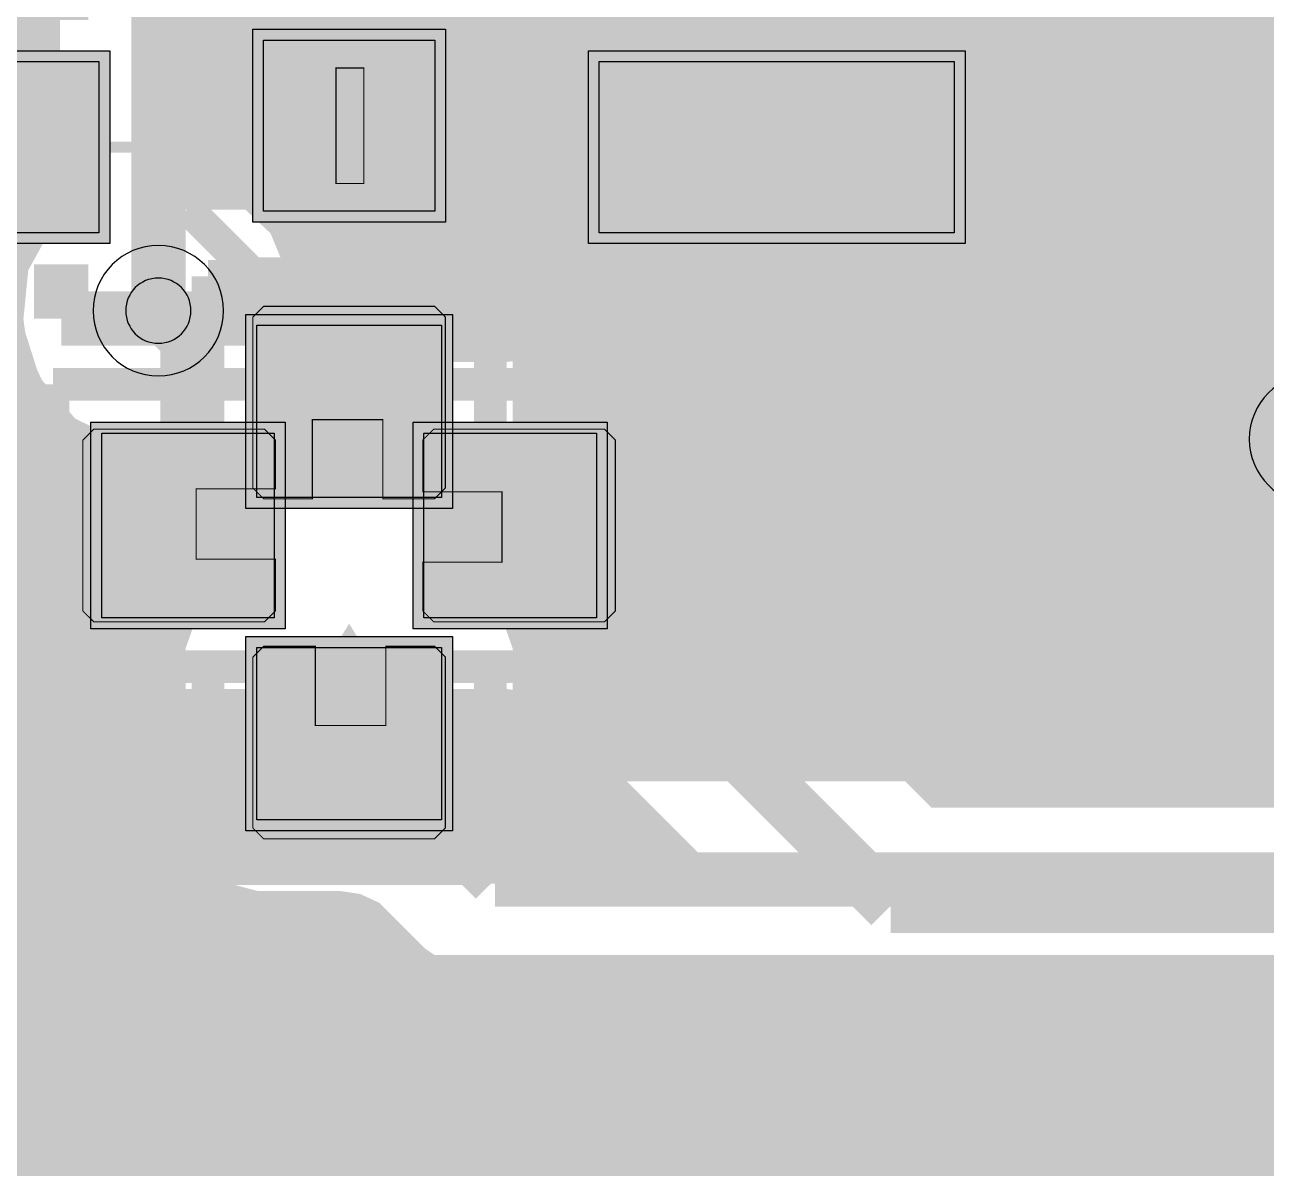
# Model space of a CAD drawing. Header units: millimetres. Extents: x -9 to 147, y 43 to 89.
# Drawn here: x 7.17 to 12.98, y 69.33 to 74.67 of the extents above; entities that cross this region are included whole.
import ezdxf

# ---------------------------------------------------------------- set-up
doc = ezdxf.new("R2010")
doc.units = ezdxf.units.MM
doc.header["$MEASUREMENT"] = 0
for name, color, linetype, true_color in [('Bottom-Layer', 7, 'Continuous', 0x0000ff), ('Bottom-Paste-Mask-Layer', 7, 'Continuous', 0x800000), ('Bottom-Silkscreen-Layer', 7, 'Continuous', 0x66cc33), ('Bottom-Solder-Mask-Layer', 7, 'Continuous', 0xaa00ff), ('Document-Layer', 7, 'Continuous', 0xffffff), ('Hole-Layer', 7, 'Continuous', 0x222222), ('Multi-Layer', 7, 'Continuous', 0xc0c0c0), ('Top-Layer', 7, 'Continuous', 0xff0000), ('Top-Paste-Mask-Layer', 7, 'Continuous', 0x808080), ('Top-Silkscreen-Layer', 7, 'Continuous', 0xffcc00), ('Top-Solder-Mask-Layer', 7, 'Continuous', 0x800080)]:
    doc.layers.add(name, color=color, linetype=linetype, true_color=true_color)

msp = doc.modelspace()

# ---------------------------------------------------------------- hatches: boundary and pattern name
at = {"layer": 'Bottom-Layer'}
for points in [[(-3.2209, 74.8495), (-3.2209, 75.1509), (-3.1816, 75.1443), (-3.1419, 75.1421), (-1.4819, 75.1421), (-1.3029, 75.1901), (-1.1718, 75.3212), (-1.1238, 75.5002), (-1.1238, 76.3002), (-1.1718, 76.4793), (-1.3029, 76.6104), (-1.4819, 76.6584), (-3.0742, 76.6584), (-2.8527, 76.8306), (-2.579, 76.8919), (5.1587, 76.8919), (5.0844, 76.8175), (4.8926, 76.7229), (4.6814, 76.6904), (4.5532, 76.6904), (4.3282, 76.6109), (4.2031, 76.4076), (4.078, 76.6109), (3.853, 76.6904), (3.0465, 76.6904), (2.892, 76.6553), (2.7677, 76.5571), (2.6528, 76.6321), (2.5181, 76.6584), (0.8581, 76.6584), (0.679, 76.6104), (0.5479, 76.4793), (0.4999, 76.3002), (0.4999, 75.5002), (0.5479, 75.3212), (0.679, 75.1901), (0.8581, 75.1421), (2.5181, 75.1421), (2.6528, 75.1684), (2.7677, 75.2434), (2.892, 75.1451), (3.0465, 75.1101), (3.853, 75.1101), (4.078, 75.1896), (4.2031, 75.3929), (4.3282, 75.1896), (4.5532, 75.1101), (5.3597, 75.1101), (5.505, 75.1409), (5.6253, 75.228), (5.734, 75.1643), (5.8581, 75.1421), (7.5181, 75.1421), (7.6972, 75.1901), (7.8283, 75.3212), (7.8762, 75.5002), (7.8762, 76.147), (9.5, 76.147), (9.5, 75.5002), (9.5479, 75.3212), (9.679, 75.1901), (9.8581, 75.1421), (11.5181, 75.1421), (11.6528, 75.1684), (11.7677, 75.2434), (11.892, 75.1451), (12.0465, 75.1101), (12.853, 75.1101), (13.078, 75.1896), (13.2031, 75.3929), (13.3282, 75.1896), (13.5532, 75.1101), (14.3597, 75.1101), (14.505, 75.1409), (14.6254, 75.228), (14.7341, 75.1643), (14.8581, 75.1421), (16.5181, 75.1421), (16.6972, 75.1901), (16.8283, 75.3212), (16.8763, 75.5002), (16.8763, 76.147), (18.5, 76.147), (18.5, 75.5002), (18.548, 75.3212), (18.679, 75.1901), (18.8581, 75.1421), (20.5181, 75.1421), (20.6528, 75.1684), (20.7677, 75.2434), (20.892, 75.1451), (21.0465, 75.1101), (21.853, 75.1101), (22.078, 75.1896), (22.2031, 75.3929), (22.3282, 75.1896), (22.5533, 75.1101), (23.3597, 75.1101), (23.5051, 75.1409), (23.6254, 75.228), (23.7341, 75.1643), (23.8581, 75.1421), (25.5181, 75.1421), (25.6972, 75.1901), (25.8283, 75.3212), (25.8763, 75.5002), (25.8763, 76.147), (27.5, 76.147), (27.5, 75.5002), (27.548, 75.3212), (27.6791, 75.1901), (27.8581, 75.1421), (29.5181, 75.1421), (29.6528, 75.1684), (29.7678, 75.2434), (29.892, 75.1451), (30.0465, 75.1101), (30.853, 75.1101), (31.0781, 75.1896), (31.2032, 75.3929), (31.3282, 75.1896), (31.5533, 75.1101), (32.3598, 75.1101), (32.5051, 75.1409), (32.6254, 75.228), (32.7341, 75.1643), (32.8582, 75.1421), (34.5181, 75.1421), (34.6972, 75.1901), (34.8283, 75.3212), (34.8763, 75.5002), (34.8763, 76.147), (36.5, 76.147), (36.5, 75.5002), (36.548, 75.3212), (36.6791, 75.1901), (36.8582, 75.1421), (38.5181, 75.1421), (38.6529, 75.1684), (38.7678, 75.2434), (38.892, 75.1451), (39.0466, 75.1101), (39.853, 75.1101), (40.0781, 75.1896), (40.2032, 75.3929), (40.3283, 75.1896), (40.5533, 75.1101), (41.3598, 75.1101), (41.5051, 75.1409), (41.6254, 75.228), (41.7341, 75.1643), (41.8582, 75.1421), (43.5182, 75.1421), (43.6972, 75.1901), (43.8283, 75.3212), (43.8763, 75.5002), (43.8763, 76.147), (45.5, 76.147), (45.5, 75.5002), (45.548, 75.3212), (45.6791, 75.1901), (45.8582, 75.1421), (47.5182, 75.1421), (47.6529, 75.1684), (47.7678, 75.2434), (47.8921, 75.1451), (48.0466, 75.1101), (48.8531, 75.1101), (49.0781, 75.1896), (49.2032, 75.3929), (49.3283, 75.1896), (49.5533, 75.1101), (50.3598, 75.1101), (50.5051, 75.1409), (50.6254, 75.228), (50.7341, 75.1643), (50.8582, 75.1421), (52.5182, 75.1421), (52.6973, 75.1901), (52.8283, 75.3212), (52.8763, 75.5002), (52.8763, 76.147), (54.5001, 76.147), (54.5001, 75.5002), (54.548, 75.3212), (54.6791, 75.1901), (54.8582, 75.1421), (56.5182, 75.1421), (56.6529, 75.1684), (56.7678, 75.2434), (56.8921, 75.1451), (57.0466, 75.1101), (57.8531, 75.1101), (58.0781, 75.1896), (58.2032, 75.3929), (58.3283, 75.1896), (58.5533, 75.1101), (59.3598, 75.1101), (59.5051, 75.1409), (59.6255, 75.228), (59.7342, 75.1643), (59.8582, 75.1421), (61.5182, 75.1421), (61.6973, 75.1901), (61.8284, 75.3212), (61.8763, 75.5002), (61.8763, 76.147), (63.5001, 76.147), (63.5001, 75.5002), (63.5481, 75.3212), (63.6791, 75.1901), (63.8582, 75.1421), (65.5182, 75.1421), (65.6529, 75.1684), (65.7678, 75.2434), (65.8921, 75.1451), (66.0466, 75.1101), (66.8531, 75.1101), (67.0781, 75.1896), (67.2032, 75.3929), (67.3283, 75.1896), (67.5534, 75.1101), (68.3598, 75.1101), (68.5052, 75.1409), (68.6255, 75.228), (68.7342, 75.1643), (68.8582, 75.1421), (70.5182, 75.1421), (70.6973, 75.1901), (70.8284, 75.3212), (70.8764, 75.5002), (70.8764, 76.147), (72.5001, 76.147), (72.5001, 75.5002), (72.5481, 75.3212), (72.6792, 75.1901), (72.8582, 75.1421), (74.5182, 75.1421), (74.6529, 75.1684), (74.7678, 75.2434), (74.8921, 75.1451), (75.0466, 75.1101), (75.8531, 75.1101), (76.0782, 75.1896), (76.2032, 75.3929), (76.2282, 75.3181), (76.269, 75.2506), (76.3652, 75.0701), (76.3985, 74.8682), (76.3985, 70.2236), (76.2972, 69.8877), (76.3814, 69.5473), (76.6275, 69.2973), (76.9667, 69.2079), (77.304, 69.304), (77.5452, 69.5588), (77.6226, 69.9009), (77.5147, 70.2346), (77.5147, 73.5988), (77.6438, 73.4133), (77.8582, 73.342), (79.1361, 73.342), (79.1625, 73.1505), (79.243, 72.9748), (79.1913, 72.8744), (79.1735, 72.7628), (79.1735, 71.8988), (79.2215, 71.7197), (79.3526, 71.5886), (79.5316, 71.5406), (79.9144, 71.5406), (74.8128, 66.4391), (72.3782, 66.4391), (72.8368, 66.8977), (72.942, 67.0551), (72.9789, 67.2407), (72.9789, 71.5178), (72.9823, 71.5459), (72.9923, 71.5724), (73.1457, 71.7046), (73.203, 71.8988), (73.203, 72.285), (73.216, 72.3749), (73.2542, 72.4573), (74.0313, 73.2344), (74.0756, 73.2853), (74.1124, 73.342), (74.5182, 73.342), (74.6973, 73.39), (74.8284, 73.5211), (74.8764, 73.7001), (74.8764, 74.5001), (74.8284, 74.6792), (74.6973, 74.8103), (74.5182, 74.8583), (72.8582, 74.8583), (72.6792, 74.8103), (72.5481, 74.6792), (72.5001, 74.5001), (72.5001, 73.7001), (72.5775, 73.4778), (72.7762, 73.3515), (72.5968, 73.1721), (72.5144, 73.134), (72.4246, 73.1209), (72.0384, 73.1209), (71.8133, 73.0414), (71.6882, 72.8381), (71.5958, 73.0114), (71.426, 73.11), (71.4396, 73.1756), (71.4484, 73.454), (71.3422, 73.7115), (71.1396, 73.9026), (70.8764, 73.9937), (70.8764, 74.5001), (70.8284, 74.6792), (70.6973, 74.8103), (70.5182, 74.8583), (68.8582, 74.8583), (68.6792, 74.8103), (68.5481, 74.6792), (68.5001, 74.5001), (68.5001, 73.7001), (68.5481, 73.5211), (68.6792, 73.39), (68.8582, 73.342), (70.1329, 73.342), (70.1595, 73.1491), (70.2411, 72.9722), (70.1908, 72.8728), (70.1735, 72.7628), (70.1735, 71.8988), (70.2215, 71.7197), (70.3526, 71.5886), (70.5316, 71.5406), (71.3381, 71.5406), (71.5631, 71.6202), (71.6882, 71.8234), (71.801, 71.6306), (72.0061, 71.5421), (72.008, 71.53), (72.0087, 71.5178), (72.0087, 67.4417), (71.362, 66.7951), (70.9201, 66.7951), (70.9378, 66.8731), (70.9437, 66.9529), (70.9437, 68.3309), (70.9411, 68.3841), (70.9332, 68.4368), (71.0535, 68.7071), (71.0443, 69.0028), (70.9074, 69.2651), (70.67, 69.4417), (70.3794, 69.4975), (70.0935, 69.4213), (69.8558, 69.5641), (69.5805, 69.5972), (69.3157, 69.5148), (69.1078, 69.3313), (67.5621, 70.8771), (67.4047, 70.9823), (67.219, 71.0192), (62.6412, 71.0192), (63.0101, 71.3882), (63.0897, 71.4655), (63.1715, 71.5406), (63.8448, 71.5406), (64.0239, 71.5886), (64.155, 71.7197), (64.203, 71.8988), (64.203, 72.285), (64.216, 72.3749), (64.2542, 72.4573), (65.0313, 73.2344), (65.0756, 73.2853), (65.1124, 73.342), (65.5182, 73.342), (65.6973, 73.39), (65.8284, 73.5211), (65.8763, 73.7001), (65.8763, 74.5001), (65.8284, 74.6792), (65.6973, 74.8103), (65.5182, 74.8583), (63.8582, 74.8583), (63.6791, 74.8103), (63.5481, 74.6792), (63.5001, 74.5001), (63.5001, 73.7001), (63.5775, 73.4778), (63.7762, 73.3515), (63.5968, 73.1721), (63.5144, 73.134), (63.4246, 73.1209), (63.0383, 73.1209), (62.8133, 73.0414), (62.6882, 72.8381), (62.5959, 73.0113), (62.4262, 73.1099), (62.44, 73.1762), (62.4488, 73.4547), (62.3425, 73.7123), (62.1397, 73.9034), (61.8763, 73.9943), (61.8763, 74.5001), (61.8284, 74.6792), (61.6973, 74.8103), (61.5182, 74.8583), (59.8582, 74.8583), (59.6791, 74.8103), (59.5481, 74.6792), (59.5001, 74.5001), (59.5001, 73.7001), (59.5481, 73.5211), (59.6791, 73.39), (59.8582, 73.342), (61.1333, 73.342), (61.1601, 73.1494), (61.2416, 72.9729), (61.1909, 72.8732), (61.1735, 72.7628), (61.1735, 71.8988), (61.2214, 71.7197), (61.3525, 71.5886), (61.5316, 71.5406), (61.7904, 71.5406), (61.626, 71.3762), (57.2739, 71.3762), (57.0882, 71.3393), (56.9308, 71.2341), (55.9491, 70.2524), (55.9421, 70.2528), (55.9229, 70.2534), (55.9038, 70.253), (55.8526, 70.2504), (55.8161, 70.2468), (55.7802, 70.2394), (55.7238, 70.2247), (55.6941, 70.2156), (55.6654, 70.204), (55.6346, 70.19), (55.6167, 70.1812), (55.5993, 70.1715), (55.386, 69.9823), (55.2748, 69.7198), (55.2211, 69.8857), (55.1249, 70.0312), (55.1249, 71.5178), (55.1374, 71.6404), (55.1741, 71.758), (55.1957, 71.8269), (55.2029, 71.8988), (55.2029, 72.285), (55.216, 72.3749), (55.2541, 72.4573), (56.0312, 73.2344), (56.0756, 73.2853), (56.1124, 73.342), (56.5182, 73.342), (56.6973, 73.39), (56.8283, 73.5211), (56.8763, 73.7001), (56.8763, 74.5001), (56.8283, 74.6792), (56.6973, 74.8103), (56.5182, 74.8583), (54.8582, 74.8583), (54.6791, 74.8103), (54.548, 74.6792), (54.5001, 74.5001), (54.5001, 73.7001), (54.5775, 73.4778), (54.7762, 73.3515), (54.5968, 73.1721), (54.5144, 73.134), (54.4245, 73.1209), (54.0383, 73.1209), (53.8133, 73.0414), (53.6882, 72.8381), (53.5958, 73.0114), (53.4259, 73.11), (53.4395, 73.1756), (53.4484, 73.454), (53.3421, 73.7115), (53.1395, 73.9026), (52.8763, 73.9937), (52.8763, 74.5001), (52.8283, 74.6792), (52.6973, 74.8103), (52.5182, 74.8583), (50.8582, 74.8583), (50.6791, 74.8103), (50.548, 74.6792), (50.5001, 74.5001), (50.5001, 73.7001), (50.548, 73.5211), (50.6791, 73.39), (50.8582, 73.342), (52.1328, 73.342), (52.1595, 73.1491), (52.2411, 72.9722), (52.1908, 72.8728), (52.1734, 72.7628), (52.1734, 71.8988), (52.2214, 71.7197), (52.3525, 71.5886), (52.5316, 71.5406), (53.3381, 71.5406), (53.5631, 71.6202), (53.6882, 71.8234), (53.8133, 71.6202), (54.0383, 71.5406), (54.1524, 71.5406), (54.1541, 71.5293), (54.1547, 71.5178), (54.1547, 70.0312), (54.0585, 69.8857), (54.0048, 69.7198), (53.9006, 69.9725), (53.7012, 70.1594), (53.4423, 70.247), (53.3595, 70.2584), (53.2912, 70.2751), (53.2762, 70.2806), (53.2634, 70.2868), (53.2582, 70.2901), (53.248, 70.2989), (50.8731, 72.6738), (50.7157, 72.779), (50.5301, 72.8159), (46.6128, 72.8159), (47.0312, 73.2344), (47.0755, 73.2853), (47.1124, 73.342), (47.5182, 73.342), (47.6972, 73.39), (47.8283, 73.5211), (47.8763, 73.7001), (47.8763, 74.5001), (47.8283, 74.6792), (47.6972, 74.8103), (47.5182, 74.8583), (45.8582, 74.8583), (45.6791, 74.8103), (45.548, 74.6792), (45.5, 74.5001), (45.5, 73.7001), (45.5774, 73.4778), (45.7762, 73.3515), (45.5968, 73.1721), (45.5144, 73.134), (45.4245, 73.1209), (45.0383, 73.1209), (44.8133, 73.0414), (44.6882, 72.8381), (44.5969, 73.0103), (44.4289, 73.1092), (44.4428, 73.1761), (44.4515, 73.4553), (44.3444, 73.7133), (44.1407, 73.9044), (43.8763, 73.9946), (43.8763, 74.5001), (43.8283, 74.6792), (43.6972, 74.8103), (43.5182, 74.8583), (41.8582, 74.8583), (41.6791, 74.8103), (41.548, 74.6792), (41.5, 74.5001), (41.5, 73.7001), (41.548, 73.5211), (41.6791, 73.39), (41.8582, 73.342), (43.136, 73.342), (43.1625, 73.1505), (43.243, 72.9748), (43.1913, 72.8744), (43.1734, 72.7628), (43.1734, 72.1049), (37.3025, 72.1049), (37.2541, 72.1533), (37.2233, 72.2139), (37.2062, 72.2798), (37.2233, 72.3456), (37.2541, 72.4063), (38.0312, 73.1834), (38.0919, 73.2574), (38.1369, 73.342), (38.5181, 73.342), (38.6972, 73.39), (38.8283, 73.5211), (38.8763, 73.7001), (38.8763, 74.5001), (38.8283, 74.6792), (38.6972, 74.8103), (38.5181, 74.8583), (36.8582, 74.8583), (36.6791, 74.8103), (36.548, 74.6792), (36.5, 74.5001), (36.5, 73.7001), (36.5917, 73.4609), (36.8197, 73.3441), (36.6478, 73.1721), (36.5654, 73.134), (36.4755, 73.1209), (36.0383, 73.1209), (35.8132, 73.0414), (35.6882, 72.8381), (35.5959, 73.0113), (35.4262, 73.1099), (35.4399, 73.1762), (35.4488, 73.4547), (35.3424, 73.7123), (35.1397, 73.9034), (34.8763, 73.9943), (34.8763, 74.5001), (34.8283, 74.6792), (34.6972, 74.8103), (34.5181, 74.8583), (32.8582, 74.8583), (32.6791, 74.8103), (32.548, 74.6792), (32.5, 74.5001), (32.5, 73.7001), (32.548, 73.5211), (32.6791, 73.39), (32.8582, 73.342), (34.1332, 73.342), (34.16, 73.1494), (34.2415, 72.9729), (34.1909, 72.8732), (34.1734, 72.7628), (34.1734, 71.8988), (34.1817, 71.8221), (34.2063, 71.7489), (28.7095, 71.7489), (28.2541, 72.2043), (28.2233, 72.2649), (28.2062, 72.3308), (28.2233, 72.3966), (28.2541, 72.4573), (29.0312, 73.2344), (29.0755, 73.2853), (29.1123, 73.342), (29.5181, 73.342), (29.6972, 73.39), (29.8283, 73.5211), (29.8763, 73.7001), (29.8763, 74.5001), (29.8283, 74.6792), (29.6972, 74.8103), (29.5181, 74.8583), (27.8581, 74.8583), (27.6791, 74.8103), (27.548, 74.6792), (27.5, 74.5001), (27.5, 73.7001), (27.5774, 73.4778), (27.7761, 73.3515), (27.5968, 73.1721), (27.5143, 73.134), (27.4245, 73.1209), (27.0383, 73.1209), (26.8132, 73.0414), (26.6881, 72.8381), (26.5958, 73.0114), (26.4259, 73.11), (26.4395, 73.1756), (26.4483, 73.454), (26.3421, 73.7115), (26.1395, 73.9026), (25.8763, 73.9937), (25.8763, 74.5001), (25.8283, 74.6792), (25.6972, 74.8103), (25.5181, 74.8583), (23.8581, 74.8583), (23.6791, 74.8103), (23.548, 74.6792), (23.5, 74.5001), (23.5, 73.7001), (23.548, 73.5211), (23.6791, 73.39), (23.8581, 73.342), (25.1328, 73.342), (25.1594, 73.1491), (25.241, 72.9722), (25.1907, 72.8728), (25.1734, 72.7628), (25.1734, 72.3765), (25.1603, 72.2867), (25.1222, 72.2043), (25.0957, 72.1778), (25.0786, 72.172), (25.0374, 72.1615), (24.7444, 72.0043), (24.5645, 71.7247), (24.543, 71.3929), (20.0654, 71.3929), (19.2541, 72.2043), (19.2233, 72.2649), (19.2062, 72.3308), (19.2233, 72.3966), (19.2541, 72.4573), (20.0312, 73.2344), (20.0755, 73.2853), (20.1123, 73.342), (20.5181, 73.342), (20.6972, 73.39), (20.8283, 73.5211), (20.8763, 73.7001), (20.8763, 74.5001), (20.8283, 74.6792), (20.6972, 74.8103), (20.5181, 74.8583), (18.8581, 74.8583), (18.679, 74.8103), (18.548, 74.6792), (18.5, 74.5001), (18.5, 73.7001), (18.5774, 73.4778), (18.7761, 73.3515), (18.5967, 73.1721), (18.5143, 73.134), (18.4245, 73.1209), (18.0382, 73.1209), (17.8132, 73.0414), (17.6881, 72.8381), (17.5958, 73.0113), (17.4262, 73.1099), (17.4399, 73.1762), (17.4487, 73.4547), (17.3424, 73.7123), (17.1396, 73.9034), (16.8763, 73.9943), (16.8763, 74.5001), (16.8283, 74.6792), (16.6972, 74.8103), (16.5181, 74.8583), (14.8581, 74.8583), (14.679, 74.8103), (14.548, 74.6792), (14.5, 74.5001), (14.5, 73.7001), (14.548, 73.5211), (14.679, 73.39), (14.8581, 73.342), (16.1332, 73.342), (16.16, 73.1494), (16.2415, 72.9729), (16.1908, 72.8732), (16.1734, 72.7628), (16.1734, 71.8988), (16.2214, 71.7197), (16.3524, 71.5886), (16.5315, 71.5406), (17.338, 71.5406), (17.563, 71.6202), (17.6881, 71.8234), (17.8132, 71.6202), (18.0382, 71.5406), (18.4245, 71.5406), (18.5143, 71.5276), (18.5967, 71.4894), (19.0493, 71.0369), (11.4214, 71.0369), (10.254, 72.2043), (10.2233, 72.2649), (10.2062, 72.3308), (10.2233, 72.3966), (10.254, 72.4573), (11.0311, 73.2344), (11.0755, 73.2853), (11.1123, 73.342), (11.5181, 73.342), (11.6972, 73.39), (11.8283, 73.5211), (11.8762, 73.7001), (11.8762, 74.5001), (11.8283, 74.6792), (11.6972, 74.8103), (11.5181, 74.8583), (9.8581, 74.8583), (9.679, 74.8103), (9.5479, 74.6792), (9.5, 74.5001), (9.5, 73.7001), (9.5774, 73.4778), (9.7761, 73.3515), (9.5967, 73.1721), (9.5143, 73.134), (9.4245, 73.1209), (9.0382, 73.1209), (8.8132, 73.0414), (8.6881, 72.8381), (8.5957, 73.0114), (8.4258, 73.11), (8.4394, 73.1756), (8.4483, 73.454), (8.3421, 73.7115), (8.1395, 73.9026), (7.8762, 73.9937), (7.8762, 74.5001), (7.8283, 74.6792), (7.6972, 74.8103), (7.5181, 74.8583), (5.8581, 74.8583), (5.679, 74.8103), (5.5479, 74.6792), (5.5, 74.5001), (5.5, 73.7001), (5.5479, 73.5211), (5.679, 73.39), (5.8581, 73.342), (7.1327, 73.342), (7.1594, 73.1491), (7.241, 72.9722), (7.1907, 72.8728), (7.1734, 72.7628), (7.1734, 71.8988), (7.2213, 71.7197), (7.3524, 71.5886), (7.5315, 71.5406), (8.338, 71.5406), (8.563, 71.6202), (8.6881, 71.8234), (8.8132, 71.6202), (9.0382, 71.5406), (9.4245, 71.5406), (9.5143, 71.5276), (9.5967, 71.4894), (10.4052, 70.6809), (2.6966, 70.6809), (1.254, 72.1235), (1.2232, 72.1842), (1.2062, 72.25), (1.2232, 72.3158), (1.254, 72.3765), (2.0311, 73.1536), (2.1004, 73.241), (2.1479, 73.342), (2.5181, 73.342), (2.6971, 73.39), (2.8282, 73.5211), (2.8762, 73.7001), (2.8762, 74.5001), (2.8282, 74.6792), (2.6971, 74.8103), (2.5181, 74.8583), (0.8581, 74.8583), (0.679, 74.8103), (0.5479, 74.6792), (0.4999, 74.5001), (0.4999, 73.7001), (0.5462, 73.5241), (0.6729, 73.3936), (0.8475, 73.3422), (0.5967, 73.0913), (0.5143, 73.0532), (0.4244, 73.0401), (0.0382, 73.0401), (-0.1868, 72.9606), (-0.3119, 72.7573), (-0.4047, 72.9311), (-0.5753, 73.0295), (-0.5777, 73.0392), (-0.5793, 73.0491), (-0.5786, 73.0621), (-0.5748, 73.0918), (-0.5573, 73.1761), (-0.5486, 73.4553), (-0.6556, 73.7133), (-0.8594, 73.9044), (-1.1238, 73.9946), (-1.1238, 74.5001), (-1.1718, 74.6792), (-1.3029, 74.8103), (-1.4819, 74.8583), (-3.1419, 74.8583), (-3.1816, 74.8561)], [(5.8581, 74.5001), (7.5181, 74.5001), (7.5181, 73.7001), (5.8581, 73.7001)], [(9.8581, 74.5001), (11.5181, 74.5001), (11.5181, 73.7001), (9.8581, 73.7001)], [(-3.2209, 58.25), (-3.2209, 73.3508), (-3.1816, 73.3442), (-3.1419, 73.342), (-1.864, 73.342), (-1.8296, 73.1249), (-1.726, 72.9309), (-1.8006, 72.8163), (-1.8267, 72.682), (-1.8267, 71.818), (-1.7787, 71.6389), (-1.6476, 71.5078), (-1.4685, 71.4599), (-0.662, 71.4599), (-0.437, 71.5394), (-0.3119, 71.7427), (-0.1868, 71.5394), (0.0382, 71.4599), (0.4244, 71.4599), (0.5143, 71.4468), (0.5967, 71.4087), (2.1526, 69.8527), (2.31, 69.7476), (2.4957, 69.7106), (45.1132, 69.7106), (45.1068, 69.6585), (45.1046, 69.6059), (45.1046, 67.7919), (45.1986, 67.4571), (45.4524, 67.2193), (45.4699, 67.21), (45.4879, 67.2017), (45.5192, 67.1883), (45.5478, 67.1774), (45.5772, 67.1691), (45.6344, 67.1554), (45.6697, 67.1488), (45.7054, 67.1458), (45.7571, 67.144), (45.7755, 67.1438), (45.7939, 67.1446), (45.7987, 67.1449), (46.6207, 66.3229), (46.7781, 66.2177), (46.9638, 66.1808), (52.4895, 66.1808), (47.0739, 60.7652), (47.0703, 60.7655), (47.0524, 60.7664), (47.0344, 60.7663), (46.9824, 60.765), (46.9471, 60.7623), (46.9123, 60.7561), (46.8546, 60.743), (46.8253, 60.735), (46.7969, 60.7246), (46.7653, 60.7115), (46.7473, 60.7034), (46.7298, 60.6944), (46.5029, 60.5037), (46.3848, 60.2319), (46.3311, 60.3978), (46.2349, 60.5432), (46.2349, 63.5449), (46.198, 63.7305), (46.0928, 63.8879), (43.8891, 66.0916), (43.7317, 66.1968), (43.546, 66.2337), (30.5037, 66.2337), (30.4796, 66.2529), (30.2164, 66.3903), (29.9196, 66.399), (29.6488, 66.2773), (29.6191, 66.2559), (29.6142, 66.2531), (28.5001, 66.2531), (28.4761, 66.2723), (28.2103, 66.4103), (27.9109, 66.4173), (27.639, 66.2919), (27.4499, 66.0597), (27.3823, 65.768), (27.4499, 65.4763), (27.639, 65.244), (27.9109, 65.1186), (28.2103, 65.1257), (28.4761, 65.2637), (28.5001, 65.2828), (29.5753, 65.2828), (29.5901, 65.2699), (29.8696, 65.1102), (30.1914, 65.1009), (30.4796, 65.2443), (30.5037, 65.2635), (43.3451, 65.2635), (45.2646, 63.3439), (45.2646, 60.5432), (45.146, 60.3452), (45.1046, 60.118), (45.1046, 58.304), (45.1061, 58.2609), (45.1104, 58.218), (34.5755, 58.218), (30.449, 62.3445), (30.4455, 62.3751), (30.3552, 62.6606), (30.1485, 62.8772), (29.8675, 62.9808), (29.5696, 62.9503), (29.3155, 62.7918), (29.1571, 62.5378), (29.1265, 62.2399), (29.2301, 61.9589), (29.4468, 61.7522), (29.7323, 61.6618), (29.7629, 61.6584), (33.8131, 57.6081), (-2.579, 57.6081), (-2.8999, 57.6941), (-3.1349, 57.9291)], [(8.338, 72.7628), (8.338, 71.8988), (7.5315, 71.8988), (7.5315, 72.7628)], [(9.8447, 72.7628), (9.8447, 71.8988), (9.0382, 71.8988), (9.0382, 72.7628)]]:
    msp.add_hatch(color=256, dxfattribs=at).paths.add_polyline_path(points)
at = {"layer": 'Bottom-Paste-Mask-Layer'}
for points in [[(5.8581, 74.5001), (7.5181, 74.5001), (7.5181, 73.7001), (5.8581, 73.7001)], [(9.8581, 74.5001), (11.5181, 74.5001), (11.5181, 73.7001), (9.8581, 73.7001)], [(7.4931, 72.7808), (8.2931, 72.7808), (8.3431, 72.7307), (8.3431, 72.5028), (7.9731, 72.5028), (7.9731, 72.1728), (8.3431, 72.1728), (8.3431, 71.9307), (8.2931, 71.8808), (7.4931, 71.8808), (7.4431, 71.9307), (7.4431, 72.7307)], [(7.4931, 72.7808), (8.2931, 72.7808), (8.3431, 72.7307), (8.3431, 72.5028), (7.9731, 72.5028), (7.9731, 72.1728), (8.3431, 72.1728), (8.3431, 71.9307), (8.2931, 71.8808), (7.4931, 71.8808), (7.4431, 71.9307), (7.4431, 72.7307)], [(9.8831, 71.8808), (9.0831, 71.8808), (9.0331, 71.9308), (9.0331, 72.1588), (9.4031, 72.1588), (9.4031, 72.4888), (9.0331, 72.4888), (9.0331, 72.7308), (9.0831, 72.7808), (9.8831, 72.7808), (9.9331, 72.7308), (9.9331, 71.9308)], [(9.8831, 71.8808), (9.0831, 71.8808), (9.0331, 71.9308), (9.0331, 72.1588), (9.4031, 72.1588), (9.4031, 72.4888), (9.0331, 72.4888), (9.0331, 72.7308), (9.0831, 72.7808), (9.8831, 72.7808), (9.9331, 72.7308), (9.9331, 71.9308)]]:
    msp.add_hatch(color=256, dxfattribs=at).paths.add_polyline_path(points)
at = {"layer": 'Bottom-Solder-Mask-Layer'}
for points in [[(5.8073, 74.5509), (7.5689, 74.5509), (7.5689, 73.6493), (5.8073, 73.6493)], [(9.8073, 74.5509), (11.5689, 74.5509), (11.5689, 73.6493), (9.8073, 73.6493)], [(8.3888, 72.8136), (8.3888, 71.848), (7.4807, 71.848), (7.4807, 72.8136)], [(9.8955, 72.8136), (9.8955, 71.848), (8.9874, 71.848), (8.9874, 72.8136)]]:
    msp.add_hatch(color=256, dxfattribs=at).paths.add_polyline_path(points)
at = {"layer": 'Document-Layer'}
msp.add_hatch(color=256, dxfattribs=at).paths.add_polyline_path([(8.6266, 73.9302), (8.6266, 74.4702), (8.7566, 74.4702), (8.7566, 73.9302)])
msp.add_hatch(color=256, dxfattribs=at).paths.add_polyline_path([(8.6266, 73.9302), (8.6266, 74.4702), (8.7566, 74.4702), (8.7566, 73.9302)])
at = {"layer": 'Top-Layer'}
for points in [[(0.5294, 71.2023), (0.4913, 71.2847), (0.4782, 71.3745), (0.4782, 71.7608), (0.3987, 71.9858), (0.1954, 72.1109), (0.3987, 72.236), (0.4782, 72.461), (0.4782, 73.2675), (0.4425, 73.4235), (0.3423, 73.5483), (0.4193, 73.6642), (0.4463, 73.8007), (0.4463, 74.6007), (0.3984, 74.7798), (0.2673, 74.9109), (0.0882, 74.9588), (-0.4667, 74.9588), (-0.4353, 74.9903), (-0.3529, 75.0284), (-0.263, 75.0415), (0.088, 75.0415), (0.307, 75.1163), (0.4345, 75.3094), (0.4516, 75.3132), (0.469, 75.3145), (7.2164, 75.3145), (7.2868, 75.118), (7.3107, 74.9106), (7.3107, 73.7901), (7.2915, 73.766), (7.1626, 73.5322), (7.1363, 73.2666), (7.2169, 73.0121), (7.3913, 72.81), (7.6313, 72.693), (7.898, 72.6802), (7.898, 72.461), (7.9775, 72.236), (8.1808, 72.1109), (7.9775, 71.9858), (7.898, 71.7608), (7.898, 70.9543), (7.9459, 70.7752), (8.077, 70.6441), (8.2561, 70.5962), (8.6423, 70.5962), (8.7322, 70.5831), (8.8146, 70.545), (9.0273, 70.3323), (9.1847, 70.2271), (9.3703, 70.1902), (22.4718, 70.1902), (22.3054, 69.9698), (22.2463, 69.7001), (22.2463, 68.2361), (22.3234, 67.9302), (22.5364, 67.6974), (22.8342, 67.5935), (23.1458, 67.6432), (23.3965, 67.8347), (23.5264, 68.1222), (23.6827, 67.8036), (23.9839, 67.6158), (24.3389, 67.6158), (24.6401, 67.8036), (24.7964, 68.1222), (24.9125, 67.8528), (25.1358, 67.6627), (25.4202, 67.5911), (25.7069, 67.6528), (25.7126, 67.6468), (25.7183, 67.641), (26.1773, 67.182), (26.3347, 67.0768), (26.5204, 67.0399), (28.0717, 67.0399), (28.2744, 66.8371), (4.8946, 66.8371)], [(9.4782, 72.461), (9.4782, 73.2675), (9.4425, 73.4235), (9.3424, 73.5483), (9.4193, 73.6642), (9.4464, 73.8007), (9.4464, 74.6007), (9.3984, 74.7798), (9.2673, 74.9109), (9.0882, 74.9588), (8.2882, 74.9588), (8.2852, 74.9588), (8.2823, 74.9588), (8.2854, 75.0002), (8.2904, 75.0415), (9.088, 75.0415), (9.307, 75.1163), (9.4345, 75.3094), (9.4516, 75.3132), (9.469, 75.3145), (16.2169, 75.3145), (16.2873, 75.118), (16.3112, 74.9106), (16.3112, 73.7907), (16.292, 73.7666), (16.1631, 73.5329), (16.1367, 73.2673), (16.2172, 73.0129), (16.3915, 72.8108), (16.6314, 72.6937), (16.898, 72.6807), (16.898, 72.461), (16.9775, 72.236), (17.1808, 72.1109), (16.9775, 71.9858), (16.898, 71.7608), (16.898, 71.1604), (9.5713, 71.1604), (9.5294, 71.2023), (9.4913, 71.2847), (9.4782, 71.3745), (9.4782, 71.7608), (9.3987, 71.9858), (9.1954, 72.1109), (9.3987, 72.236)], [(9.0882, 74.6007), (9.0882, 73.8007), (8.2882, 73.8007), (8.2882, 74.6007)], [(8.2561, 73.2675), (9.1201, 73.2675), (9.1201, 72.461), (8.2561, 72.461)], [(8.2561, 71.7608), (9.1201, 71.7608), (9.1201, 70.9543), (8.2561, 70.9543)]]:
    msp.add_hatch(color=256, dxfattribs=at).paths.add_polyline_path(points)
at = {"layer": 'Top-Paste-Mask-Layer'}
for points in [[(9.0882, 74.6007), (9.0882, 73.8007), (8.2882, 73.8007), (8.2882, 74.6007)], [(8.2381, 73.3059), (8.2381, 72.5059), (8.2881, 72.4559), (8.5161, 72.4559), (8.5161, 72.8259), (8.8461, 72.8259), (8.8461, 72.4559), (9.0881, 72.4559), (9.1381, 72.5059), (9.1381, 73.3059), (9.0881, 73.3559), (8.2881, 73.3559)], [(8.2381, 73.3059), (8.2381, 72.5059), (8.2881, 72.4559), (8.5161, 72.4559), (8.5161, 72.8259), (8.8461, 72.8259), (8.8461, 72.4559), (9.0881, 72.4559), (9.1381, 72.5059), (9.1381, 73.3059), (9.0881, 73.3559), (8.2881, 73.3559)], [(9.1381, 70.9159), (9.1381, 71.7159), (9.0881, 71.7659), (8.8601, 71.7659), (8.8601, 71.3959), (8.5301, 71.3959), (8.5301, 71.7659), (8.2881, 71.7659), (8.2381, 71.7159), (8.2381, 70.9159), (8.2881, 70.8659), (9.0881, 70.8659)], [(9.1381, 70.9159), (9.1381, 71.7159), (9.0881, 71.7659), (8.8601, 71.7659), (8.8601, 71.3959), (8.5301, 71.3959), (8.5301, 71.7659), (8.2881, 71.7659), (8.2381, 71.7159), (8.2381, 70.9159), (8.2881, 70.8659), (9.0881, 70.8659)]]:
    msp.add_hatch(color=256, dxfattribs=at).paths.add_polyline_path(points)
at = {"layer": 'Top-Solder-Mask-Layer'}
for points in [[(9.139, 74.6515), (9.139, 73.7499), (8.2374, 73.7499), (8.2374, 74.6515)], [(8.2053, 73.3183), (9.1709, 73.3183), (9.1709, 72.4102), (8.2053, 72.4102)], [(8.2053, 71.8116), (9.1709, 71.8116), (9.1709, 70.9035), (8.2053, 70.9035)]]:
    msp.add_hatch(color=256, dxfattribs=at).paths.add_polyline_path(points)

# ---------------------------------------------------------------- linework, layer by layer
at = {"layer": 'Bottom-Layer'}
for points, const_width in [([(9.679, 74.8103), (9.5479, 74.6792), (9.5, 74.5001), (9.5, 73.7001), (9.5774, 73.4778), (9.7761, 73.3515), (9.5967, 73.1721), (9.5143, 73.134), (9.4245, 73.1209), (9.0382, 73.1209), (8.8132, 73.0414), (8.6881, 72.8381), (8.5957, 73.0114), (8.4258, 73.11), (8.4394, 73.1756), (8.4483, 73.454), (8.3421, 73.7115), (8.1395, 73.9026), (7.8762, 73.9937), (7.8762, 74.5001), (7.8283, 74.6792), (7.6972, 74.8103)], 0.0508), ([(19.0493, 71.0369), (11.4214, 71.0369), (10.254, 72.2043), (10.2233, 72.2649), (10.2062, 72.3308), (10.2233, 72.3966), (10.254, 72.4573), (11.0311, 73.2344), (11.0755, 73.2853), (11.1123, 73.342), (11.5181, 73.342), (11.6972, 73.39), (11.8283, 73.5211), (11.8762, 73.7001), (11.8762, 74.5001), (11.8283, 74.6792), (11.6972, 74.8103)], 0.0508), ([(10.6881, 74.1001), (10.6881, 73.5774)], 0.254), ([(7.5156, 74.1001), (7.7746, 74.1001)], 0.0508), ([(10.6881, 73.5774), (9.4415, 72.3308)], 0.254), ([(7.9315, 73.1998), (7.7958, 73.3354)], 0.254), ([(7.1327, 73.342), (7.1594, 73.1491), (7.241, 72.9722), (7.1907, 72.8728), (7.1734, 72.7628), (7.1734, 71.8988), (7.2213, 71.7197), (7.3524, 71.5886), (7.5315, 71.5406), (8.338, 71.5406), (8.563, 71.6202), (8.6881, 71.8234), (8.8132, 71.6202), (9.0382, 71.5406), (9.4245, 71.5406), (9.5143, 71.5276), (9.5967, 71.4894), (10.4052, 70.6809), (2.6966, 70.6809)], 0.0508), ([(7.9315, 72.2495), (7.9315, 73.1998)], 0.254), ([(9.4415, 72.3308), (11.2205, 70.5518)], 0.254), ([(11.2205, 70.5518), (47.107, 70.5518)], 0.254), ([(46.239, 70.1958), (2.4957, 70.1958)], 0.254), ([(2.4957, 69.7106), (45.1132, 69.7106)], 0.0508)]:
    msp.add_lwpolyline(points, dxfattribs=dict(at, const_width=const_width))
for points in [[(5.8581, 74.5001), (7.5181, 74.5001), (7.5181, 73.7001), (5.8581, 73.7001)], [(9.8581, 74.5001), (11.5181, 74.5001), (11.5181, 73.7001), (9.8581, 73.7001)], [(8.338, 72.7628), (8.338, 71.8988), (7.5315, 71.8988), (7.5315, 72.7628)], [(9.8447, 72.7628), (9.8447, 71.8988), (9.0382, 71.8988), (9.0382, 72.7628)]]:
    msp.add_lwpolyline(points, close=True, dxfattribs=at)
at = {"layer": 'Bottom-Paste-Mask-Layer'}
for points in [[(5.8581, 74.5001), (7.5181, 74.5001), (7.5181, 73.7001), (5.8581, 73.7001)], [(9.8581, 74.5001), (11.5181, 74.5001), (11.5181, 73.7001), (9.8581, 73.7001)]]:
    msp.add_lwpolyline(points, close=True, dxfattribs=at)
at = {"layer": 'Bottom-Paste-Mask-Layer', "const_width": 0.00508}
for points in [[(7.4931, 72.7808), (8.2931, 72.7808), (8.3431, 72.7307), (8.3431, 72.5028), (7.9731, 72.5028), (7.9731, 72.1728), (8.3431, 72.1728), (8.3431, 71.9307), (8.2931, 71.8808), (7.4931, 71.8808), (7.4431, 71.9307), (7.4431, 72.7307)], [(7.4931, 72.7808), (8.2931, 72.7808), (8.3431, 72.7307), (8.3431, 72.5028), (7.9731, 72.5028), (7.9731, 72.1728), (8.3431, 72.1728), (8.3431, 71.9307), (8.2931, 71.8808), (7.4931, 71.8808), (7.4431, 71.9307), (7.4431, 72.7307)], [(9.8831, 71.8808), (9.0831, 71.8808), (9.0331, 71.9308), (9.0331, 72.1588), (9.4031, 72.1588), (9.4031, 72.4888), (9.0331, 72.4888), (9.0331, 72.7308), (9.0831, 72.7808), (9.8831, 72.7808), (9.9331, 72.7308), (9.9331, 71.9308)], [(9.8831, 71.8808), (9.0831, 71.8808), (9.0331, 71.9308), (9.0331, 72.1588), (9.4031, 72.1588), (9.4031, 72.4888), (9.0331, 72.4888), (9.0331, 72.7308), (9.0831, 72.7808), (9.8831, 72.7808), (9.9331, 72.7308), (9.9331, 71.9308)]]:
    msp.add_lwpolyline(points, close=True, dxfattribs=at)
at = {"layer": 'Bottom-Silkscreen-Layer'}
for points, const_width in [([(7.3418, 75.3049), (7.3418, 74.6953)], 0.254), ([(7.3418, 75.3049), (7.3418, 74.6953)], 0.254), ([(10.0342, 74.7207), (10.0342, 75.2943)], 0.254), ([(10.0342, 74.7207), (10.0342, 75.2943)], 0.254), ([(7.3419, 73.5523), (7.3419, 73.2983)], 0.254), ([(7.3419, 73.5523), (7.3419, 73.2983)], 0.254), ([(10.0342, 73.2983), (10.0342, 73.5015)], 0.254), ([(10.0342, 73.2983), (10.0342, 73.5015)], 0.254), ([(7.3419, 73.2983), (10.0342, 73.2983)], 0.254), ([(7.3419, 73.2983), (10.0342, 73.2983)], 0.254), ([(7.303, 71.6702), (7.303, 72.9914)], 0.1524), ([(7.303, 72.9914), (8.2619, 72.9914)], 0.1524), ([(7.303, 71.6702), (7.303, 72.9914)], 0.1524), ([(7.303, 72.9914), (8.2619, 72.9914)], 0.1524), ([(10.0732, 72.9914), (9.1143, 72.9914)], 0.1524), ([(10.0732, 72.9914), (9.1143, 72.9914)], 0.1524), ([(10.0732, 71.6702), (10.0732, 72.9914)], 0.1524), ([(10.0732, 71.6702), (10.0732, 72.9914)], 0.1524), ([(8.2619, 71.6702), (7.303, 71.6702)], 0.1524), ([(8.2619, 71.6702), (7.303, 71.6702)], 0.1524), ([(9.1143, 71.6702), (10.0732, 71.6702)], 0.1524), ([(9.1143, 71.6702), (10.0732, 71.6702)], 0.1524)]:
    msp.add_lwpolyline(points, dxfattribs=dict(at, const_width=const_width))
at = {"layer": 'Bottom-Silkscreen-Layer', "const_width": 0.254}
msp.add_lwpolyline([(8.0219, 73.9348), (8.0219, 74.4555), (9.3427, 74.4555), (9.3427, 73.9348)], close=True, dxfattribs=at)
msp.add_lwpolyline([(8.0219, 73.9348), (8.0219, 74.4555), (9.3427, 74.4555), (9.3427, 73.9348)], close=True, dxfattribs=at)
at = {"layer": 'Bottom-Solder-Mask-Layer'}
for points in [[(5.8073, 74.5509), (7.5689, 74.5509), (7.5689, 73.6493), (5.8073, 73.6493)], [(9.8073, 74.5509), (11.5689, 74.5509), (11.5689, 73.6493), (9.8073, 73.6493)], [(8.3888, 72.8136), (8.3888, 71.848), (7.4807, 71.848), (7.4807, 72.8136)], [(9.8955, 72.8136), (9.8955, 71.848), (8.9874, 71.848), (8.9874, 72.8136)]]:
    msp.add_lwpolyline(points, close=True, dxfattribs=at)
at = {"layer": 'Document-Layer', "const_width": 0.00508}
msp.add_lwpolyline([(8.6266, 73.9302), (8.6266, 74.4702), (8.7566, 74.4702), (8.7566, 73.9302)], close=True, dxfattribs=at)
msp.add_lwpolyline([(8.6266, 73.9302), (8.6266, 74.4702), (8.7566, 74.4702), (8.7566, 73.9302)], close=True, dxfattribs=at)
at = {"layer": 'Hole-Layer'}
msp.add_lwpolyline([(7.6433, 73.3354, 1), (7.9483, 73.3354, 1)], format="xyb", close=True, dxfattribs=at)
at = {"layer": 'Multi-Layer'}
msp.add_lwpolyline([(7.4908, 73.3354, 1), (8.1008, 73.3354, 1)], format="xyb", close=True, dxfattribs=at)
msp.add_lwpolyline([(12.8981, 72.735, 1), (13.5081, 72.735), (13.5081, 72.735, 1), (12.8981, 72.735)], format="xyb", dxfattribs=at)
at = {"layer": 'Top-Layer'}
for points, const_width in [([(7.7958, 73.3354), (7.7958, 75.7991)], 0.254), ([(7.3107, 74.9106), (7.3107, 73.7901), (7.2915, 73.766), (7.1626, 73.5322), (7.1363, 73.2666), (7.2169, 73.0121), (7.3913, 72.81), (7.6313, 72.693), (7.898, 72.6802), (7.898, 72.461), (7.9775, 72.236), (8.1808, 72.1109), (7.9775, 71.9858), (7.898, 71.7608), (7.898, 70.9543), (7.9459, 70.7752), (8.077, 70.6441), (8.2561, 70.5962), (8.6423, 70.5962), (8.7322, 70.5831), (8.8146, 70.545), (9.0273, 70.3323), (9.1847, 70.2271), (9.3703, 70.1902), (22.4718, 70.1902)], 0.0508), ([(16.898, 71.1604), (9.5713, 71.1604), (9.5294, 71.2023), (9.4913, 71.2847), (9.4782, 71.3745), (9.4782, 71.7608), (9.3987, 71.9858), (9.1954, 72.1109), (9.3987, 72.236), (9.4782, 72.461), (9.4782, 73.2675), (9.4425, 73.4235), (9.3424, 73.5483), (9.4193, 73.6642), (9.4464, 73.8007), (9.4464, 74.6007), (9.3984, 74.7798)], 0.0508), ([(8.6882, 72.8644), (8.6882, 74.2007)], 0.254), ([(8.6881, 71.3575), (9.3703, 70.6753)], 0.254), ([(9.3703, 70.6753), (23.1151, 70.6753)], 0.254)]:
    msp.add_lwpolyline(points, dxfattribs=dict(at, const_width=const_width))
for points in [[(9.0882, 74.6007), (9.0882, 73.8007), (8.2882, 73.8007), (8.2882, 74.6007)], [(8.2561, 73.2675), (9.1201, 73.2675), (9.1201, 72.461), (8.2561, 72.461)], [(8.2561, 71.7608), (9.1201, 71.7608), (9.1201, 70.9543), (8.2561, 70.9543)]]:
    msp.add_lwpolyline(points, close=True, dxfattribs=at)
at = {"layer": 'Top-Paste-Mask-Layer'}
msp.add_lwpolyline([(9.0882, 74.6007), (9.0882, 73.8007), (8.2882, 73.8007), (8.2882, 74.6007)], close=True, dxfattribs=at)
at = {"layer": 'Top-Paste-Mask-Layer', "const_width": 0.00508}
for points in [[(8.2381, 73.3059), (8.2381, 72.5059), (8.2881, 72.4559), (8.5161, 72.4559), (8.5161, 72.8259), (8.8461, 72.8259), (8.8461, 72.4559), (9.0881, 72.4559), (9.1381, 72.5059), (9.1381, 73.3059), (9.0881, 73.3559), (8.2881, 73.3559)], [(8.2381, 73.3059), (8.2381, 72.5059), (8.2881, 72.4559), (8.5161, 72.4559), (8.5161, 72.8259), (8.8461, 72.8259), (8.8461, 72.4559), (9.0881, 72.4559), (9.1381, 72.5059), (9.1381, 73.3059), (9.0881, 73.3559), (8.2881, 73.3559)], [(9.1381, 70.9159), (9.1381, 71.7159), (9.0881, 71.7659), (8.8601, 71.7659), (8.8601, 71.3959), (8.5301, 71.3959), (8.5301, 71.7659), (8.2881, 71.7659), (8.2381, 71.7159), (8.2381, 70.9159), (8.2881, 70.8659), (9.0881, 70.8659)], [(9.1381, 70.9159), (9.1381, 71.7159), (9.0881, 71.7659), (8.8601, 71.7659), (8.8601, 71.3959), (8.5301, 71.3959), (8.5301, 71.7659), (8.2881, 71.7659), (8.2381, 71.7159), (8.2381, 70.9159), (8.2881, 70.8659), (9.0881, 70.8659)]]:
    msp.add_lwpolyline(points, close=True, dxfattribs=at)
at = {"layer": 'Top-Silkscreen-Layer'}
for points, const_width in [([(7.9338, 74.8606), (7.9338, 73.8105)], 0.15), ([(7.9338, 74.8606), (7.9338, 73.8105)], 0.15), ([(9.4339, 74.8606), (9.4339, 73.8105)], 0.15), ([(9.4339, 74.8606), (9.4339, 73.8105)], 0.15), ([(8.2338, 73.5105), (7.9338, 73.8105)], 0.15), ([(8.2338, 73.5105), (7.9338, 73.8105)], 0.15), ([(9.1339, 73.5105), (9.4339, 73.8105)], 0.15), ([(9.1339, 73.5105), (9.4339, 73.8105)], 0.15), ([(8.0275, 72.5371), (8.0275, 73.496)], 0.1524), ([(8.0275, 73.496), (9.3487, 73.496)], 0.1524), ([(8.0275, 72.5371), (8.0275, 73.496)], 0.1524), ([(8.0275, 73.496), (9.3487, 73.496)], 0.1524), ([(8.3339, 73.5105), (8.2338, 73.5105)], 0.15), ([(8.3339, 73.5105), (8.2338, 73.5105)], 0.15), ([(8.3339, 73.5105), (9.0339, 73.5105)], 0.15), ([(8.3339, 73.5105), (9.0339, 73.5105)], 0.15), ([(9.0339, 73.5105), (9.1339, 73.5105)], 0.15), ([(9.0339, 73.5105), (9.1339, 73.5105)], 0.15), ([(9.3487, 73.496), (9.3487, 72.5371)], 0.1524), ([(9.3487, 73.496), (9.3487, 72.5371)], 0.1524), ([(8.0275, 71.6847), (8.0275, 70.7258)], 0.1524), ([(8.0275, 71.6847), (8.0275, 70.7258)], 0.1524), ([(9.3487, 70.7258), (9.3487, 71.6847)], 0.1524), ([(9.3487, 70.7258), (9.3487, 71.6847)], 0.1524), ([(8.0275, 70.7258), (9.3487, 70.7258)], 0.1524), ([(8.0275, 70.7258), (9.3487, 70.7258)], 0.1524)]:
    msp.add_lwpolyline(points, dxfattribs=dict(at, const_width=const_width))
at = {"layer": 'Top-Solder-Mask-Layer'}
for points in [[(9.139, 74.6515), (9.139, 73.7499), (8.2374, 73.7499), (8.2374, 74.6515)], [(8.2053, 73.3183), (9.1709, 73.3183), (9.1709, 72.4102), (8.2053, 72.4102)], [(8.2053, 71.8116), (9.1709, 71.8116), (9.1709, 70.9035), (8.2053, 70.9035)]]:
    msp.add_lwpolyline(points, close=True, dxfattribs=at)

doc.saveas('drawing.dxf')
